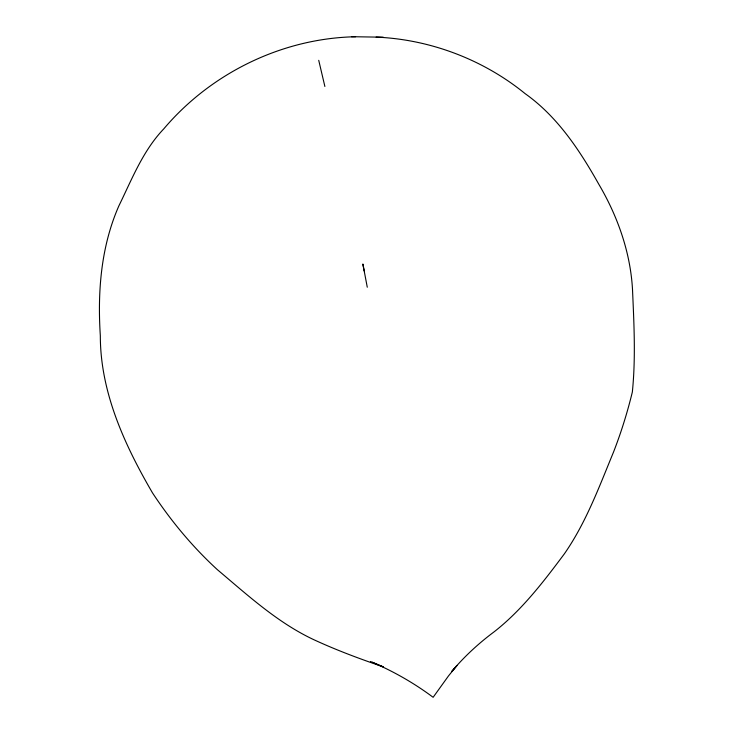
<?xml version="1.0" encoding="UTF-8"?>
<svg xmlns="http://www.w3.org/2000/svg" width="734" height="734" viewBox="0 0 734 734"><rect width="100%" height="100%" fill="white"/><g stroke="black" fill="none" stroke-linecap="round" stroke-linejoin="round"><path stroke-width="1.1" d="M355.586 36.746C282.306 38.214 211.089 72.96 163.801 128.845C142.937 150.644 131.964 179.142 118.926 205.768C100.953 246.569 97.457 291.728 100.329 335.75C100.283 392.204 124.652 445.098 152.516 492.918C171.004 521.002 192.675 547.014 217.466 569.758C247.844 595.347 277.681 622.79 314.014 639.782C336.631 650.232 359.926 658.903 383.478 666.922L372.404 662.27M376.129 37.113C430.133 39.388 483.201 59.5 525.159 93.668C557.418 116.541 579.649 150.204 598.77 184.188C617.56 216.08 630.322 251.991 632.488 289.113C633.974 323.391 635.818 357.788 632.35 392.011C627.377 412.49 621.102 432.629 613.45 452.263C599.091 487.009 585.98 522.764 564.354 553.858C543.463 581.851 521.81 610.193 494.12 631.827C478.632 643.351 464.365 656.508 451.924 671.28L457.025 665.426L448.465 675.968L433.133 697.3C413.802 682.859 392.662 670.867 370.431 661.49M351.458 36.7L383.276 37.205M318.73 60.326L324.878 86.465M364.192 270.974L362.862 264.001L367.275 287.223"/></g></svg>
